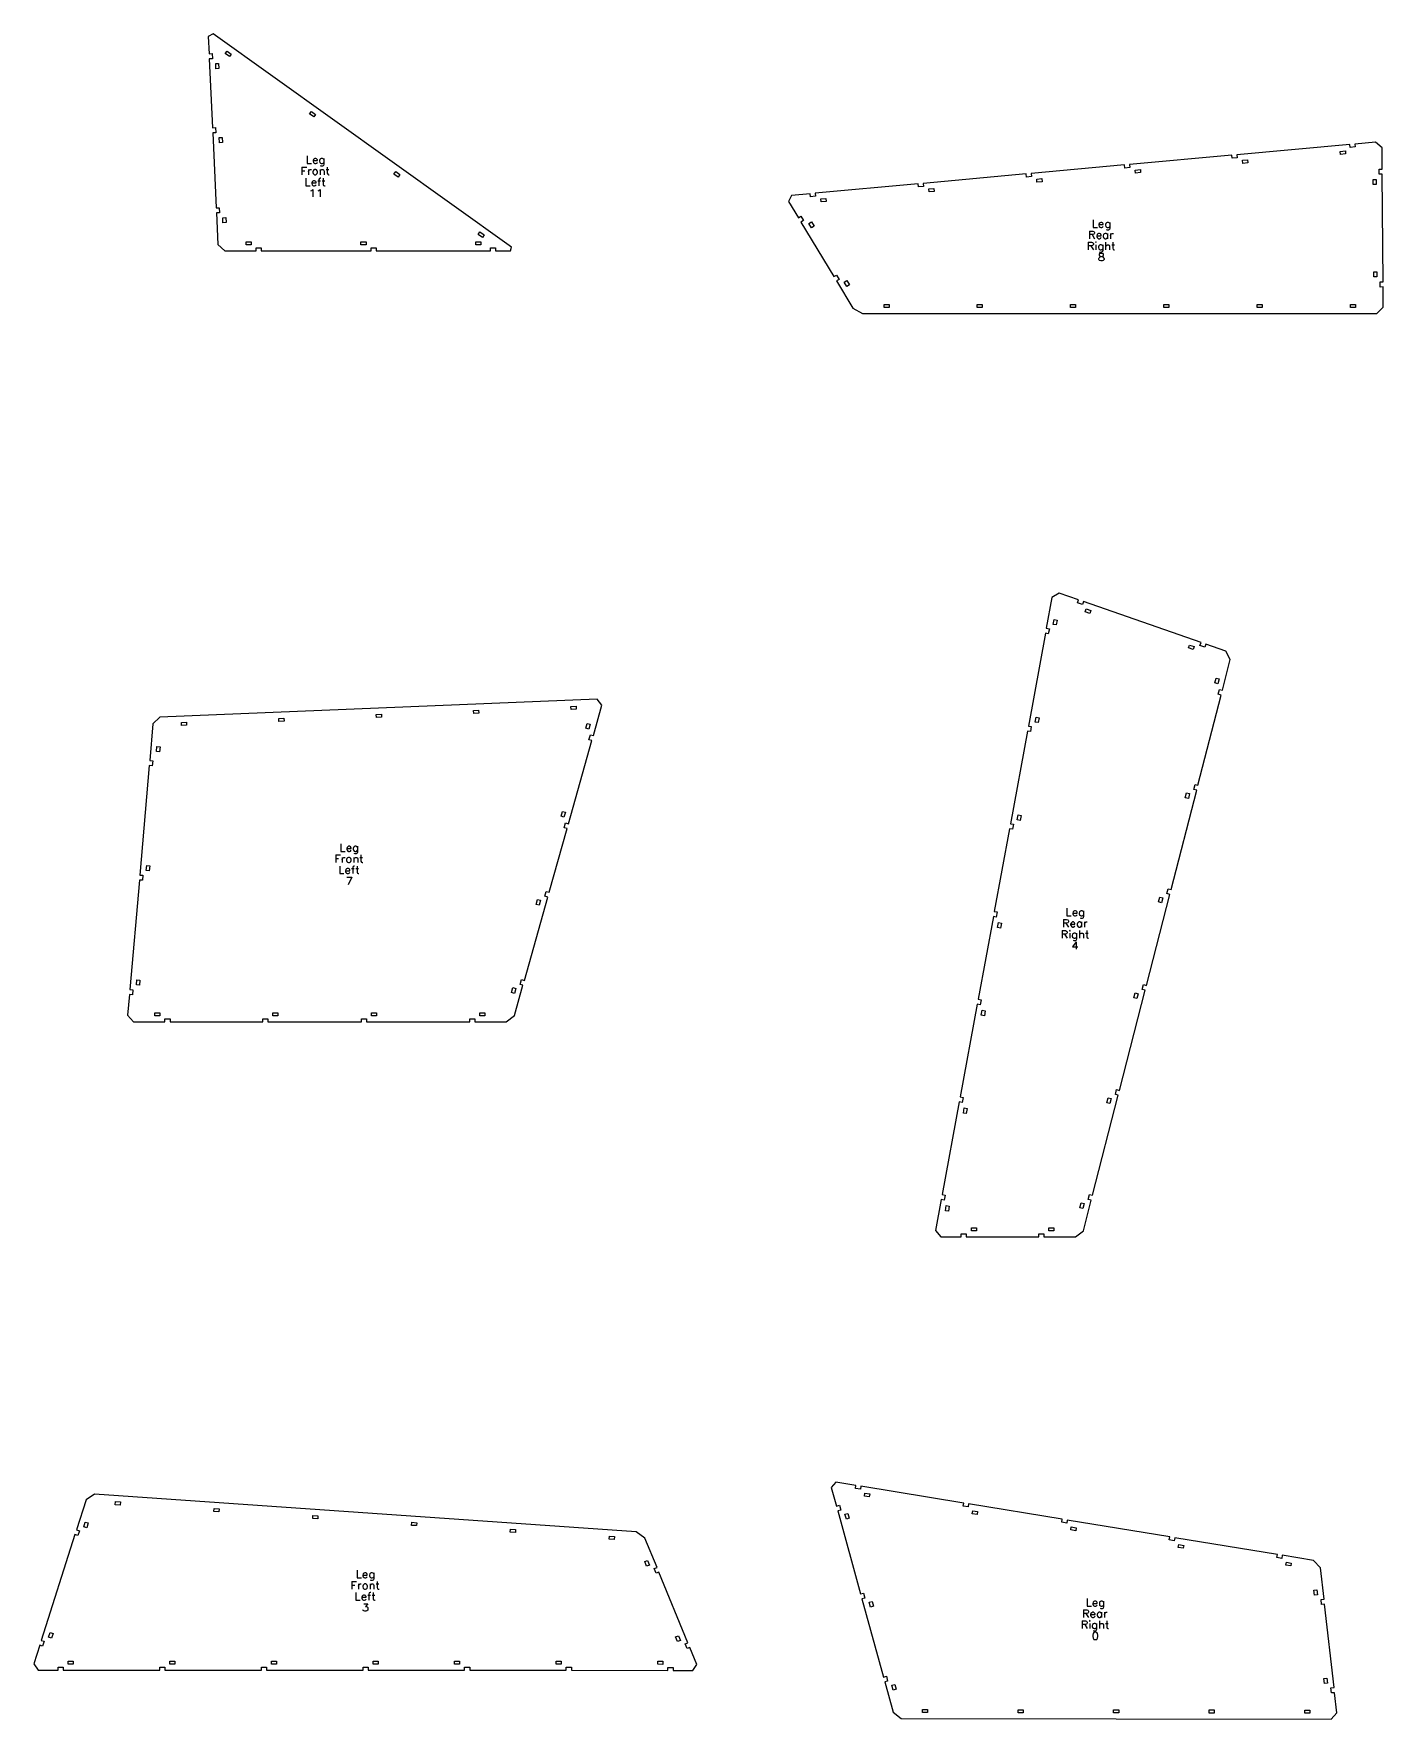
# Model space of a CAD drawing. Header units: metres. Extents: x 97 to 13275, y 12 to 1930.
# Drawn here: x 5156 to 6489, y 221 to 1886 of the extents above; entities that cross this region are included whole.
import ezdxf

# ---------------------------------------------------------------- set-up
doc = ezdxf.new("R2010")
doc.units = ezdxf.units.M
for name, color, linetype in [('leg_front_left_cuts', 1, 'Continuous'), ('leg_front_left_marks', 2, 'Continuous'), ('leg_rear_right_cuts', 1, 'Continuous'), ('leg_rear_right_marks', 2, 'Continuous')]:
    doc.layers.add(name, color=color, linetype=linetype)

msp = doc.modelspace()

# ---------------------------------------------------------------- linework, layer by layer
at = {"layer": 'leg_front_left_cuts'}
for points in [[(5344.9, 1671.2), (5376, 1671.2), (5376, 1674.2), (5381, 1674.2), (5381, 1671.2), (5489.5, 1671.2), (5489.5, 1674.2), (5494.5, 1674.2), (5494.5, 1671.2), (5607.3, 1671.2), (5607.3, 1674.2), (5612.3, 1674.2), (5612.3, 1671.2), (5627.2, 1671.2), (5628.3, 1674.9), (5333.6, 1885.7), (5328.7, 1883), (5329.5, 1865.8), (5332.5, 1866), (5332.7, 1861), (5329.7, 1860.9), (5332.9, 1792.7), (5335.9, 1792.9), (5336.1, 1787.9), (5333.1, 1787.8), (5336.5, 1713.6), (5339.5, 1713.8), (5339.8, 1708.8), (5336.8, 1708.6), (5338.2, 1677.5)], [(5351.4, 1865.6), (5349.6, 1863.1), (5345.5, 1866), (5347.3, 1868.5)], [(5336, 1856.1), (5338.9, 1856.3), (5339.2, 1851.3), (5336.2, 1851.1)], [(5434.6, 1806), (5432.9, 1803.6), (5428.8, 1806.5), (5430.5, 1808.9)], [(5339.3, 1783), (5342.3, 1783.2), (5342.6, 1778.2), (5339.6, 1778)], [(5517.8, 1746.5), (5516.1, 1744.1), (5512, 1747), (5513.8, 1749.4)], [(5343, 1703.9), (5346, 1704), (5346.2, 1699.1), (5343.2, 1698.9)], [(5601.1, 1687), (5599.4, 1684.5), (5595.3, 1687.4), (5597, 1689.9)], [(5366, 1677.2), (5366, 1680.2), (5371, 1680.2), (5371, 1677.2)], [(5479.5, 1677.2), (5479.5, 1680.2), (5484.5, 1680.2), (5484.5, 1677.2)], [(5593, 1677.2), (5593, 1680.2), (5598, 1680.2), (5598, 1677.2)], [(5254.8, 909.6), (5285.9, 909.6), (5285.9, 912.6), (5290.9, 912.6), (5290.9, 909.6), (5382.4, 909.6), (5382.4, 912.6), (5387.4, 912.6), (5387.4, 909.6), (5479.9, 909.6), (5479.9, 912.6), (5484.9, 912.6), (5484.9, 909.6), (5586.9, 909.6), (5586.9, 912.6), (5591.9, 912.6), (5591.9, 909.6), (5623, 909.6), (5631.1, 915.8), (5639.5, 945.7), (5636.6, 946.6), (5638, 951.4), (5640.9, 950.5), (5664, 1032.7), (5661.1, 1033.6), (5662.5, 1038.4), (5665.4, 1037.6), (5683.1, 1100.5), (5680.2, 1101.3), (5681.6, 1106.1), (5684.5, 1105.3), (5707.6, 1187.5), (5704.7, 1188.3), (5706.1, 1193.1), (5709, 1192.3), (5717.4, 1222.3), (5712.8, 1228.2), (5280.8, 1210.4), (5274, 1203.9), (5270.8, 1167.7), (5273.8, 1167.4), (5273.4, 1162.4), (5270.4, 1162.7), (5261, 1054.6), (5264, 1054.4), (5263.6, 1049.4), (5260.6, 1049.6), (5251.2, 941.6), (5254.2, 941.3), (5253.8, 936.3), (5250.8, 936.6), (5249, 916)], [(5595.7, 1217.4), (5595.8, 1214.4), (5590.9, 1214.2), (5590.7, 1217.2)], [(5691.9, 1221.3), (5692, 1218.3), (5687, 1218.1), (5686.9, 1221.1)], [(5307.2, 1205.5), (5307.3, 1202.5), (5302.3, 1202.3), (5302.2, 1205.3)], [(5403.4, 1209.5), (5403.5, 1206.5), (5398.5, 1206.3), (5398.4, 1209.3)], [(5499.6, 1213.4), (5499.7, 1210.4), (5494.7, 1210.2), (5494.6, 1213.2)], [(5704.5, 1198.8), (5701.7, 1199.6), (5703, 1204.4), (5705.9, 1203.6)], [(5278, 1181.5), (5281, 1181.2), (5280.6, 1176.2), (5277.6, 1176.5)], [(5680, 1111.8), (5677.1, 1112.6), (5678.5, 1117.4), (5681.4, 1116.6)], [(5267.9, 1064.1), (5270.8, 1063.8), (5270.4, 1058.8), (5267.4, 1059.1)], [(5655.5, 1024.7), (5652.6, 1025.6), (5654, 1030.4), (5656.9, 1029.6)], [(5258, 951), (5261, 950.8), (5260.6, 945.8), (5257.6, 946)], [(5631, 937.7), (5628.1, 938.6), (5629.5, 943.4), (5632.4, 942.6)], [(5275.9, 915.6), (5275.9, 918.6), (5280.9, 918.6), (5280.9, 915.6)], [(5392.4, 915.6), (5392.4, 918.6), (5397.4, 918.6), (5397.4, 915.6)], [(5489.9, 915.6), (5489.9, 918.6), (5494.9, 918.6), (5494.9, 915.6)], [(5596.9, 915.6), (5596.9, 918.6), (5601.9, 918.6), (5601.9, 915.6)], [(5160.7, 269.2), (5180.3, 269.2), (5180.3, 272.2), (5185.3, 272.2), (5185.3, 269.2), (5280.7, 269.2), (5280.7, 272.2), (5285.7, 272.1), (5285.7, 269.1), (5381.1, 269.1), (5381.1, 272.1), (5386.1, 272.1), (5386.1, 269.1), (5481.5, 269.1), (5481.5, 272.1), (5486.5, 272.1), (5486.5, 269.1), (5581.9, 269), (5581.9, 272), (5586.9, 272), (5586.9, 269), (5682.3, 269), (5682.3, 272), (5687.3, 272), (5687.3, 269), (5782.7, 268.9), (5782.7, 271.9), (5787.7, 271.9), (5787.7, 268.9), (5807.3, 268.9), (5811.3, 274.8), (5804.3, 291.6), (5801.6, 290.5), (5799.7, 295.1), (5802.4, 296.3), (5773.8, 366), (5771, 364.8), (5769.1, 369.5), (5771.9, 370.6), (5760, 399.4), (5751.3, 405.7), (5216.2, 443.1), (5208, 437.5), (5198.5, 407.8), (5201.3, 406.9), (5199.8, 402.1), (5197, 403), (5163.7, 298.6), (5166.6, 297.7), (5165, 293), (5162.2, 293.9), (5156.2, 275.3)], [(5241.9, 435.3), (5241.7, 432.3), (5236.7, 432.6), (5236.9, 435.6)], [(5339.5, 428.5), (5339.2, 425.5), (5334.3, 425.8), (5334.5, 428.8)], [(5437, 421.7), (5436.8, 418.7), (5431.8, 419), (5432, 422)], [(5207.2, 415.5), (5210.1, 414.6), (5208.6, 409.8), (5205.7, 410.7)], [(5534.6, 414.8), (5534.4, 411.9), (5529.4, 412.2), (5529.6, 415.2)], [(5632.2, 408), (5632, 405), (5627, 405.4), (5627.2, 408.4)], [(5729.8, 401.2), (5729.5, 398.2), (5724.6, 398.6), (5724.8, 401.6)], [(5764.4, 373), (5761.6, 371.8), (5759.7, 376.4), (5762.5, 377.6)], [(5172.4, 306.3), (5175.3, 305.4), (5173.8, 300.7), (5170.9, 301.6)], [(5795, 298.6), (5792.2, 297.5), (5790.3, 302.1), (5793.1, 303.2)], [(5190.3, 275.2), (5190.3, 278.2), (5195.3, 278.2), (5195.3, 275.2)], [(5290.7, 275.1), (5290.7, 278.1), (5295.7, 278.1), (5295.7, 275.1)], [(5391.1, 275.1), (5391.1, 278.1), (5396.1, 278.1), (5396.1, 275.1)], [(5491.5, 275.1), (5491.5, 278.1), (5496.5, 278.1), (5496.5, 275.1)], [(5571.9, 275), (5571.9, 278), (5576.9, 278), (5576.9, 275)], [(5672.3, 275), (5672.3, 278), (5677.3, 278), (5677.3, 275)], [(5772.7, 275), (5772.7, 278), (5777.7, 277.9), (5777.7, 274.9)]]:
    msp.add_lwpolyline(points, close=True, dxfattribs=at)
at = {"layer": 'leg_front_left_marks'}
for p, q in [((5421.2, 1753.9), (5421.2, 1746.4)), ((5421.2, 1753.9), (5425.9, 1753.9)), ((5421.2, 1750.3), (5424.1, 1750.3)), ((5426.4, 1764.9), (5426.4, 1757.4)), ((5426.4, 1757.4), (5430.7, 1757.4)), ((5427.6, 1751.4), (5427.6, 1746.4)), ((5427.6, 1749.3), (5428, 1750.3)), ((5428, 1750.3), (5428.7, 1751.1)), ((5428.7, 1751.1), (5429.4, 1751.4)), ((5429.4, 1751.4), (5430.5, 1751.4)), ((5432.3, 1750.3), (5431.9, 1749.3)), ((5431.9, 1749.3), (5431.9, 1748.6)), ((5431.9, 1748.6), (5432.3, 1747.5)), ((5432.5, 1761.3), (5432.1, 1760.3)), ((5432.1, 1760.3), (5436.4, 1760.3)), ((5432.1, 1760.3), (5432.1, 1759.6)), ((5432.1, 1759.6), (5432.5, 1758.5)), ((5433, 1751.1), (5432.3, 1750.3)), ((5433.2, 1762.1), (5432.5, 1761.3)), ((5432.5, 1758.5), (5433.2, 1757.8)), ((5433.7, 1751.4), (5433, 1751.1)), ((5433.9, 1762.4), (5433.2, 1762.1)), ((5433.2, 1757.8), (5433.9, 1757.4)), ((5434.8, 1751.4), (5433.7, 1751.4)), ((5435, 1762.4), (5433.9, 1762.4)), ((5433.9, 1757.4), (5435, 1757.4)), ((5435.5, 1751.1), (5434.8, 1751.4)), ((5435.7, 1762.1), (5435, 1762.4)), ((5435, 1757.4), (5435.7, 1757.8)), ((5436.2, 1750.3), (5435.5, 1751.1)), ((5436, 1761.7), (5435.7, 1762.1)), ((5435.7, 1757.8), (5436.4, 1758.5)), ((5436.4, 1761), (5436, 1761.7)), ((5436.6, 1749.3), (5436.2, 1750.3)), ((5436.2, 1747.5), (5436.6, 1748.6)), ((5436.4, 1760.3), (5436.4, 1761)), ((5436.6, 1748.6), (5436.6, 1749.3)), ((5438.9, 1761.3), (5438.5, 1760.3)), ((5438.5, 1760.3), (5438.5, 1759.6)), ((5438.5, 1759.6), (5438.9, 1758.5)), ((5439.6, 1762.1), (5438.9, 1761.3)), ((5438.9, 1758.5), (5439.6, 1757.8)), ((5439.1, 1751.4), (5439.1, 1746.4)), ((5439.1, 1750), (5440.1, 1751.1)), ((5440.3, 1762.4), (5439.6, 1762.1)), ((5439.6, 1757.8), (5440.3, 1757.4)), ((5440.3, 1754.9), (5439.6, 1755.3)), ((5440.1, 1751.1), (5440.9, 1751.4)), ((5441.4, 1762.4), (5440.3, 1762.4)), ((5440.3, 1757.4), (5441.4, 1757.4)), ((5441.4, 1754.9), (5440.3, 1754.9)), ((5440.9, 1751.4), (5441.9, 1751.4)), ((5442.1, 1762.1), (5441.4, 1762.4)), ((5441.4, 1757.4), (5442.1, 1757.8)), ((5442.1, 1755.3), (5441.4, 1754.9)), ((5441.9, 1751.4), (5442.6, 1751.1)), ((5442.8, 1761.3), (5442.1, 1762.1)), ((5442.1, 1757.8), (5442.8, 1758.5)), ((5442.5, 1755.6), (5442.1, 1755.3)), ((5442.8, 1756.7), (5442.5, 1755.6)), ((5442.6, 1751.1), (5443, 1750)), ((5442.8, 1762.4), (5442.8, 1756.7)), ((5443, 1750), (5443, 1746.4)), ((5445.1, 1751.4), (5447.6, 1751.4)), ((5446.2, 1753.9), (5446.2, 1747.8)), ((5425.1, 1742.9), (5425.1, 1735.4)), ((5425.1, 1735.4), (5429.4, 1735.4)), ((5431.2, 1739.3), (5430.9, 1738.3)), ((5430.9, 1738.3), (5435.1, 1738.3)), ((5430.9, 1738.3), (5430.9, 1737.6)), ((5430.9, 1737.6), (5431.2, 1736.5)), ((5430.9, 1730.8), (5431.9, 1731.9)), ((5431.9, 1740.1), (5431.2, 1739.3)), ((5431.2, 1736.5), (5431.9, 1735.8)), ((5432.6, 1740.4), (5431.9, 1740.1)), ((5431.9, 1735.8), (5432.6, 1735.4)), ((5431.9, 1731.9), (5431.9, 1724.4)), ((5432.3, 1747.5), (5433, 1746.8)), ((5433.7, 1740.4), (5432.6, 1740.4)), ((5432.6, 1735.4), (5433.7, 1735.4)), ((5433, 1746.8), (5433.7, 1746.4)), ((5433.7, 1746.4), (5434.8, 1746.4)), ((5434.4, 1740.1), (5433.7, 1740.4)), ((5433.7, 1735.4), (5434.4, 1735.8)), ((5434.8, 1739.7), (5434.4, 1740.1)), ((5434.4, 1735.8), (5435.1, 1736.5)), ((5434.8, 1746.4), (5435.5, 1746.8)), ((5435.1, 1739), (5434.8, 1739.7)), ((5435.1, 1738.3), (5435.1, 1739)), ((5435.5, 1746.8), (5436.2, 1747.5)), ((5436.9, 1740.4), (5439.4, 1740.4)), ((5438.4, 1742.6), (5438, 1741.5)), ((5438, 1741.5), (5438, 1735.4)), ((5438, 1730.8), (5439.1, 1731.9)), ((5439.1, 1742.9), (5438.4, 1742.6)), ((5439.8, 1742.9), (5439.1, 1742.9)), ((5439.1, 1731.9), (5439.1, 1724.4)), ((5441.2, 1740.4), (5443.7, 1740.4)), ((5442.3, 1742.9), (5442.3, 1736.8)), ((5442.3, 1736.8), (5442.6, 1735.8)), ((5442.6, 1735.8), (5443.4, 1735.4)), ((5443.4, 1735.4), (5444.1, 1735.4)), ((5446.2, 1747.8), (5446.6, 1746.8)), ((5446.6, 1746.8), (5447.3, 1746.4)), ((5447.3, 1746.4), (5448, 1746.4)), ((5430.1, 1730.5), (5430.9, 1730.8)), ((5437.3, 1730.5), (5438, 1730.8)), ((5459.7, 1085.5), (5459.7, 1078)), ((5466.5, 1082.6), (5465.8, 1081.9)), ((5467.2, 1083), (5466.5, 1082.6)), ((5468.3, 1083), (5467.2, 1083)), ((5469, 1082.6), (5468.3, 1083)), ((5469.3, 1082.3), (5469, 1082.6)), ((5472.9, 1082.6), (5472.2, 1081.9)), ((5473.6, 1083), (5472.9, 1082.6)), ((5474.7, 1083), (5473.6, 1083)), ((5475.4, 1082.6), (5474.7, 1083)), ((5476.1, 1081.9), (5475.4, 1082.6)), ((5476.1, 1083), (5476.1, 1077.3)), ((5454.5, 1074.5), (5454.5, 1067)), ((5454.5, 1074.5), (5459.2, 1074.5)), ((5454.5, 1070.9), (5457.4, 1070.9)), ((5459.7, 1078), (5464, 1078)), ((5461, 1072), (5461, 1067)), ((5461, 1069.8), (5461.3, 1070.9)), ((5461.3, 1070.9), (5462, 1071.6)), ((5462, 1071.6), (5462.7, 1072)), ((5462.7, 1072), (5463.8, 1072)), ((5465.6, 1070.9), (5465.2, 1069.8)), ((5465.2, 1069.8), (5465.2, 1069.1)), ((5465.2, 1069.1), (5465.6, 1068.1)), ((5465.8, 1081.9), (5465.4, 1080.8)), ((5465.4, 1080.8), (5469.7, 1080.8)), ((5465.4, 1080.8), (5465.4, 1080.1)), ((5465.4, 1080.1), (5465.8, 1079.1)), ((5466.3, 1071.6), (5465.6, 1070.9)), ((5465.6, 1068.1), (5466.3, 1067.3)), ((5465.8, 1079.1), (5466.5, 1078.3)), ((5467, 1072), (5466.3, 1071.6)), ((5466.3, 1067.3), (5467, 1067)), ((5466.5, 1078.3), (5467.2, 1078)), ((5468.1, 1072), (5467, 1072)), ((5467, 1067), (5468.1, 1067)), ((5467.2, 1078), (5468.3, 1078)), ((5468.8, 1071.6), (5468.1, 1072)), ((5468.1, 1067), (5468.8, 1067.3)), ((5468.3, 1078), (5469, 1078.3)), ((5469.5, 1070.9), (5468.8, 1071.6)), ((5468.8, 1067.3), (5469.5, 1068.1)), ((5469, 1078.3), (5469.7, 1079.1)), ((5469.7, 1081.6), (5469.3, 1082.3)), ((5469.9, 1069.8), (5469.5, 1070.9)), ((5469.5, 1068.1), (5469.9, 1069.1)), ((5469.7, 1080.8), (5469.7, 1081.6)), ((5469.9, 1069.1), (5469.9, 1069.8)), ((5472.2, 1081.9), (5471.8, 1080.8)), ((5471.8, 1080.8), (5471.8, 1080.1)), ((5471.8, 1080.1), (5472.2, 1079.1)), ((5472.2, 1079.1), (5472.9, 1078.3)), ((5472.4, 1072), (5472.4, 1067)), ((5472.4, 1070.6), (5473.5, 1071.6)), ((5472.9, 1078.3), (5473.6, 1078)), ((5473.6, 1075.5), (5472.9, 1075.8)), ((5473.5, 1071.6), (5474.2, 1072)), ((5473.6, 1078), (5474.7, 1078)), ((5474.7, 1075.5), (5473.6, 1075.5)), ((5474.2, 1072), (5475.2, 1072)), ((5474.7, 1078), (5475.4, 1078.3)), ((5475.4, 1075.8), (5474.7, 1075.5)), ((5475.2, 1072), (5476, 1071.6)), ((5475.4, 1078.3), (5476.1, 1079.1)), ((5475.8, 1076.2), (5475.4, 1075.8)), ((5476.1, 1077.3), (5475.8, 1076.2)), ((5476, 1071.6), (5476.3, 1070.6)), ((5476.3, 1070.6), (5476.3, 1067)), ((5478.5, 1072), (5481, 1072)), ((5479.5, 1074.5), (5479.5, 1068.4)), ((5479.5, 1068.4), (5479.9, 1067.3)), ((5479.9, 1067.3), (5480.6, 1067)), ((5480.6, 1067), (5481.3, 1067)), ((5458.5, 1063.5), (5458.5, 1056)), ((5458.5, 1056), (5462.7, 1056)), ((5464.5, 1059.9), (5464.2, 1058.8)), ((5464.2, 1058.8), (5468.5, 1058.8)), ((5464.2, 1058.8), (5464.2, 1058.1)), ((5464.2, 1058.1), (5464.5, 1057.1)), ((5465.2, 1060.6), (5464.5, 1059.9)), ((5464.5, 1057.1), (5465.2, 1056.3)), ((5466, 1061), (5465.2, 1060.6)), ((5465.2, 1056.3), (5466, 1056)), ((5465.4, 1052.5), (5470.4, 1052.5)), ((5467, 1061), (5466, 1061)), ((5466, 1056), (5467, 1056)), ((5470.4, 1052.5), (5466.8, 1045)), ((5467.7, 1060.6), (5467, 1061)), ((5467, 1056), (5467.7, 1056.3)), ((5468.1, 1060.3), (5467.7, 1060.6)), ((5467.7, 1056.3), (5468.5, 1057.1)), ((5468.5, 1059.6), (5468.1, 1060.3)), ((5468.5, 1058.8), (5468.5, 1059.6)), ((5470.2, 1061), (5472.7, 1061)), ((5471.7, 1063.1), (5471.3, 1062.1)), ((5471.3, 1062.1), (5471.3, 1056)), ((5472.4, 1063.5), (5471.7, 1063.1)), ((5473.1, 1063.5), (5472.4, 1063.5)), ((5474.5, 1061), (5477, 1061)), ((5475.6, 1063.5), (5475.6, 1057.4)), ((5475.6, 1057.4), (5476, 1056.3)), ((5476, 1056.3), (5476.7, 1056)), ((5476.7, 1056), (5477.4, 1056)), ((5475.7, 367.8), (5475.7, 360.3)), ((5470.6, 356.8), (5470.6, 349.3)), ((5470.6, 356.8), (5475.2, 356.8)), ((5470.6, 353.2), (5473.4, 353.2)), ((5475.7, 360.3), (5480, 360.3)), ((5477, 354.3), (5477, 349.3)), ((5477, 352.1), (5477.3, 353.2)), ((5477.3, 353.2), (5478.1, 353.9)), ((5478.1, 353.9), (5478.8, 354.3)), ((5478.8, 354.3), (5479.8, 354.3)), ((5481.6, 353.2), (5481.3, 352.1)), ((5481.3, 352.1), (5481.3, 351.4)), ((5481.3, 351.4), (5481.6, 350.3)), ((5481.8, 364.2), (5481.4, 363.1)), ((5481.4, 363.1), (5485.7, 363.1)), ((5481.4, 363.1), (5481.4, 362.4)), ((5481.4, 362.4), (5481.8, 361.3)), ((5482.3, 353.9), (5481.6, 353.2)), ((5481.6, 350.3), (5482.3, 349.6)), ((5482.5, 364.9), (5481.8, 364.2)), ((5481.8, 361.3), (5482.5, 360.6)), ((5483.1, 354.3), (5482.3, 353.9)), ((5483.2, 365.3), (5482.5, 364.9)), ((5482.5, 360.6), (5483.2, 360.3)), ((5484.1, 354.3), (5483.1, 354.3)), ((5484.3, 365.3), (5483.2, 365.3)), ((5483.2, 360.3), (5484.3, 360.3)), ((5484.8, 353.9), (5484.1, 354.3)), ((5485, 364.9), (5484.3, 365.3)), ((5484.3, 360.3), (5485, 360.6)), ((5485.6, 353.2), (5484.8, 353.9)), ((5484.8, 349.6), (5485.6, 350.3)), ((5485.4, 364.6), (5485, 364.9)), ((5485, 360.6), (5485.7, 361.3)), ((5485.7, 363.8), (5485.4, 364.6)), ((5485.9, 352.1), (5485.6, 353.2)), ((5485.6, 350.3), (5485.9, 351.4)), ((5485.7, 363.1), (5485.7, 363.8)), ((5485.9, 351.4), (5485.9, 352.1)), ((5488.2, 364.2), (5487.9, 363.1)), ((5487.9, 363.1), (5487.9, 362.4)), ((5487.9, 362.4), (5488.2, 361.3)), ((5488.9, 364.9), (5488.2, 364.2)), ((5488.2, 361.3), (5488.9, 360.6)), ((5488.4, 354.3), (5488.4, 349.3)), ((5488.4, 352.8), (5489.5, 353.9)), ((5489.7, 365.3), (5488.9, 364.9)), ((5488.9, 360.6), (5489.7, 360.3)), ((5489.7, 357.8), (5488.9, 358.1)), ((5489.5, 353.9), (5490.2, 354.3)), ((5490.7, 365.3), (5489.7, 365.3)), ((5489.7, 360.3), (5490.7, 360.3)), ((5490.7, 357.8), (5489.7, 357.8)), ((5490.2, 354.3), (5491.3, 354.3)), ((5491.4, 364.9), (5490.7, 365.3)), ((5490.7, 360.3), (5491.4, 360.6)), ((5491.4, 358.1), (5490.7, 357.8)), ((5491.3, 354.3), (5492, 353.9)), ((5492.2, 364.2), (5491.4, 364.9)), ((5491.4, 360.6), (5492.2, 361.3)), ((5491.8, 358.5), (5491.4, 358.1)), ((5492.2, 359.6), (5491.8, 358.5)), ((5492, 353.9), (5492.3, 352.8)), ((5492.2, 365.3), (5492.2, 359.6)), ((5492.3, 352.8), (5492.3, 349.3)), ((5494.5, 354.3), (5497, 354.3)), ((5495.6, 356.8), (5495.6, 350.7)), ((5495.6, 350.7), (5495.9, 349.6)), ((5474.5, 345.8), (5474.5, 338.3)), ((5474.5, 338.3), (5478.8, 338.3)), ((5480.6, 342.2), (5480.2, 341.1)), ((5480.2, 341.1), (5484.5, 341.1)), ((5480.2, 341.1), (5480.2, 340.4)), ((5480.2, 340.4), (5480.6, 339.3)), ((5481.3, 342.9), (5480.6, 342.2)), ((5480.6, 339.3), (5481.3, 338.6)), ((5482, 343.3), (5481.3, 342.9)), ((5481.3, 338.6), (5482, 338.3)), ((5483.1, 343.3), (5482, 343.3)), ((5482, 338.3), (5483.1, 338.3)), ((5482.2, 334.8), (5486.1, 334.8)), ((5482.3, 349.6), (5483.1, 349.3)), ((5483.1, 349.3), (5484.1, 349.3)), ((5483.8, 342.9), (5483.1, 343.3)), ((5483.1, 338.3), (5483.8, 338.6)), ((5484.1, 342.6), (5483.8, 342.9)), ((5483.8, 338.6), (5484.5, 339.3)), ((5486.1, 334.8), (5483.9, 331.9)), ((5484.1, 349.3), (5484.8, 349.6)), ((5484.5, 341.8), (5484.1, 342.6)), ((5484.5, 341.1), (5484.5, 341.8)), ((5486.3, 343.3), (5488.8, 343.3)), ((5487.7, 345.4), (5487.3, 344.3)), ((5487.3, 344.3), (5487.3, 338.3)), ((5488.4, 345.8), (5487.7, 345.4)), ((5489.1, 345.8), (5488.4, 345.8)), ((5490.6, 343.3), (5493.1, 343.3)), ((5491.6, 345.8), (5491.6, 339.7)), ((5491.6, 339.7), (5492, 338.6)), ((5492, 338.6), (5492.7, 338.3)), ((5492.7, 338.3), (5493.4, 338.3)), ((5495.9, 349.6), (5496.6, 349.3)), ((5496.6, 349.3), (5497.3, 349.3)), ((5481.8, 328), (5481.4, 328.7)), ((5482.2, 327.6), (5481.8, 328)), ((5483.2, 327.3), (5482.2, 327.6)), ((5484.3, 327.3), (5483.2, 327.3)), ((5483.9, 331.9), (5485, 331.9)), ((5485.4, 327.6), (5484.3, 327.3)), ((5485, 331.9), (5485.7, 331.6)), ((5486.1, 328.3), (5485.4, 327.6)), ((5485.7, 331.6), (5486.1, 331.2)), ((5486.1, 331.2), (5486.4, 330.1)), ((5486.4, 329.4), (5486.1, 328.3)), ((5486.4, 330.1), (5486.4, 329.4))]:
    msp.add_line(p, q, dxfattribs=at)
at = {"layer": 'leg_rear_right_cuts'}
for points in [[(5975, 1609.3), (6482.9, 1609.3), (6489.2, 1615.6), (6489.1, 1635.5), (6486.1, 1635.4), (6486.1, 1640.4), (6489.1, 1640.5), (6488.3, 1746.8), (6485.3, 1746.8), (6485.2, 1751.8), (6488.2, 1751.8), (6488.1, 1772.8), (6481.7, 1778.6), (6461.2, 1776.7), (6461.5, 1773.8), (6456.5, 1773.3), (6456.2, 1776.3), (6344.7, 1766.1), (6345, 1763.1), (6340, 1762.7), (6339.7, 1765.6), (6238.7, 1756.4), (6239, 1753.4), (6234, 1753), (6233.8, 1756), (6141.4, 1747.5), (6141.7, 1744.5), (6136.7, 1744.1), (6136.4, 1747.1), (6034.8, 1737.8), (6035.1, 1734.8), (6030.1, 1734.3), (6029.8, 1737.3), (5928.2, 1728), (5928.5, 1725.1), (5923.5, 1724.6), (5923.2, 1727.6), (5904.7, 1725.9), (5901.7, 1719.9), (5911.5, 1703.7), (5914.1, 1705.3), (5916.6, 1701), (5914.1, 1699.4), (5946.6, 1645.7), (5949.2, 1647.2), (5951.8, 1642.9), (5949.2, 1641.4), (5965.3, 1614.7)], [(6451.8, 1769.9), (6452, 1766.9), (6447.1, 1766.4), (6446.8, 1769.4)], [(6249.3, 1751.4), (6249.5, 1748.4), (6244.5, 1747.9), (6244.3, 1750.9)], [(6355.2, 1761), (6355.5, 1758), (6350.5, 1757.6), (6350.2, 1760.6)], [(6045.3, 1732.7), (6045.6, 1729.7), (6040.6, 1729.3), (6040.3, 1732.3)], [(6151.9, 1742.5), (6152.2, 1739.5), (6147.2, 1739), (6146.9, 1742)], [(6482.3, 1736.8), (6479.3, 1736.8), (6479.3, 1741.8), (6482.3, 1741.8)], [(5938.7, 1723), (5939, 1720), (5934, 1719.5), (5933.7, 1722.5)], [(5921.8, 1698.3), (5924.4, 1699.8), (5927, 1695.5), (5924.4, 1694)], [(6483, 1645.4), (6480, 1645.4), (6480, 1650.4), (6483, 1650.4)], [(5956.9, 1640.2), (5959.5, 1641.8), (5962.1, 1637.5), (5959.5, 1635.9)], [(5996.1, 1615.3), (5996.1, 1618.3), (6001.1, 1618.3), (6001.1, 1615.3)], [(6088.2, 1615.3), (6088.2, 1618.3), (6093.2, 1618.3), (6093.2, 1615.3)], [(6180.4, 1615.3), (6180.4, 1618.3), (6185.4, 1618.3), (6185.4, 1615.3)], [(6272.5, 1615.3), (6272.5, 1618.3), (6277.5, 1618.3), (6277.5, 1615.3)], [(6364.7, 1615.3), (6364.7, 1618.3), (6369.7, 1618.3), (6369.7, 1615.3)], [(6456.8, 1615.3), (6456.8, 1618.3), (6461.8, 1618.3), (6461.8, 1615.3)], [(6052.2, 697.1), (6072.4, 697.1), (6072.4, 700.1), (6077.4, 700.1), (6077.4, 697.1), (6149, 697.1), (6149, 700.1), (6154, 700.1), (6154, 697.1), (6185.1, 697.1), (6193.1, 703.2), (6200.8, 733.4), (6197.9, 734.1), (6199.2, 739), (6202.1, 738.2), (6227.5, 837.1), (6224.6, 837.8), (6225.8, 842.7), (6228.7, 841.9), (6254.1, 940.7), (6251.2, 941.5), (6252.5, 946.3), (6255.4, 945.6), (6278.5, 1035.4), (6275.6, 1036.2), (6276.8, 1041), (6279.7, 1040.3), (6305, 1138.5), (6302, 1139.2), (6303.3, 1144.1), (6306.2, 1143.3), (6329.1, 1232.4), (6326.2, 1233.1), (6327.4, 1238), (6330.3, 1237.2), (6338.1, 1267.4), (6333.7, 1275.6), (6313.9, 1282.5), (6313, 1279.7), (6308.2, 1281.3), (6309.2, 1284.2), (6193, 1324.8), (6192, 1321.9), (6187.3, 1323.6), (6188.3, 1326.4), (6169.2, 1333.1), (6162, 1328.9), (6156.4, 1298.3), (6159.4, 1297.7), (6158.4, 1292.8), (6155.5, 1293.4), (6138.7, 1201.8), (6141.6, 1201.2), (6140.7, 1196.3), (6137.8, 1196.8), (6120.9, 1105.3), (6123.9, 1104.7), (6123, 1099.8), (6120, 1100.3), (6105, 1018.6), (6107.9, 1018.1), (6107, 1013.1), (6104.1, 1013.7), (6089, 931.9), (6092, 931.4), (6091.1, 926.4), (6088.1, 927), (6071.3, 835.4), (6074.2, 834.8), (6073.3, 829.9), (6070.4, 830.5), (6053.5, 738.9), (6056.5, 738.3), (6055.6, 733.4), (6052.6, 734), (6047, 703.3)], [(6200.5, 1315.8), (6199.5, 1313), (6194.8, 1314.6), (6195.7, 1317.4)], [(6164.1, 1307), (6167.1, 1306.5), (6166.2, 1301.6), (6163.2, 1302.1)], [(6302.5, 1280.2), (6301.5, 1277.3), (6296.8, 1279), (6297.8, 1281.8)], [(6325.8, 1243.6), (6322.9, 1244.3), (6324.1, 1249.2), (6327, 1248.4)], [(6146.4, 1210.5), (6149.3, 1210), (6148.4, 1205.1), (6145.5, 1205.6)], [(6296.7, 1130.3), (6293.7, 1131), (6295, 1135.9), (6297.9, 1135.1)], [(6128.6, 1114), (6131.6, 1113.5), (6130.7, 1108.5), (6127.7, 1109.1)], [(6270.2, 1027.2), (6267.3, 1028), (6268.5, 1032.8), (6271.4, 1032.1)], [(6109.1, 1007.7), (6112, 1007.1), (6111.1, 1002.2), (6108.2, 1002.8)], [(6245.8, 932.5), (6242.9, 933.3), (6244.2, 938.1), (6247.1, 937.4)], [(6093.1, 921), (6096.1, 920.4), (6095.2, 915.5), (6092.2, 916.1)], [(6219.2, 828.9), (6216.3, 829.6), (6217.5, 834.5), (6220.4, 833.7)], [(6075.4, 824.5), (6078.3, 823.9), (6077.4, 819), (6074.5, 819.5)], [(6057.6, 728), (6060.6, 727.4), (6059.7, 722.5), (6056.7, 723)], [(6192.5, 725.2), (6189.6, 725.9), (6190.9, 730.8), (6193.8, 730)], [(6082.4, 703.1), (6082.4, 706.1), (6087.4, 706.1), (6087.4, 703.1)], [(6159, 703.1), (6159, 706.1), (6164, 706.1), (6164, 703.1)], [(6013.1, 221.3), (6437.8, 220.6), (6443.4, 226.9), (6441.1, 246.9), (6438.2, 246.6), (6437.6, 251.6), (6440.6, 251.9), (6431.3, 334.3), (6428.3, 333.9), (6427.8, 338.9), (6430.7, 339.2), (6427.3, 370.2), (6420.3, 377.5), (6389.5, 382.6), (6389.1, 379.6), (6384.1, 380.4), (6384.6, 383.4), (6283.3, 400), (6282.8, 397), (6277.9, 397.8), (6278.4, 400.8), (6177.1, 417.4), (6176.6, 414.4), (6171.6, 415.2), (6172.1, 418.2), (6079.7, 433.3), (6079.2, 430.4), (6074.3, 431.2), (6074.8, 434.1), (5973.2, 450.8), (5972.8, 447.8), (5967.8, 448.6), (5968.3, 451.6), (5948.6, 454.8), (5944, 449.7), (5949.1, 431.3), (5952, 432.1), (5953.3, 427.3), (5950.4, 426.5), (5972.9, 344.4), (5975.8, 345.2), (5977.2, 340.4), (5974.3, 339.6), (5995.5, 262.3), (5998.4, 263.1), (5999.7, 258.3), (5996.8, 257.5), (6005, 227.5)], [(5982.1, 443.2), (5981.6, 440.3), (5976.7, 441.1), (5977.2, 444.1)], [(5957.5, 423.2), (5960.4, 424), (5961.8, 419.2), (5958.9, 418.4)], [(6088.6, 425.8), (6088.1, 422.8), (6083.2, 423.6), (6083.7, 426.6)], [(6186, 409.8), (6185.5, 406.9), (6180.5, 407.7), (6181, 410.7)], [(6292.2, 392.4), (6291.7, 389.5), (6286.8, 390.3), (6287.3, 393.2)], [(6398.4, 375), (6398, 372.1), (6393, 372.9), (6393.5, 375.8)], [(5981.4, 336.3), (5984.3, 337.1), (5985.6, 332.3), (5982.7, 331.5)], [(6424.2, 343.5), (6421.2, 343.2), (6420.7, 348.2), (6423.7, 348.5)], [(6003.9, 254.3), (6006.8, 255.1), (6008.1, 250.3), (6005.2, 249.5)], [(6434.1, 256.2), (6431.1, 255.9), (6430.5, 260.8), (6433.5, 261.2)], [(6034.2, 227.3), (6034.2, 230.3), (6039.2, 230.3), (6039.2, 227.3)], [(6128.6, 227.1), (6128.6, 230.1), (6133.6, 230.1), (6133.6, 227.1)], [(6222.9, 227), (6222.9, 230), (6227.9, 230), (6227.9, 227)], [(6317.3, 226.8), (6317.3, 229.8), (6322.3, 229.8), (6322.3, 226.8)], [(6411.6, 226.7), (6411.6, 229.7), (6416.6, 229.7), (6416.6, 226.7)]]:
    msp.add_lwpolyline(points, close=True, dxfattribs=at)
at = {"layer": 'leg_rear_right_marks'}
for p, q in [((6202.7, 1701.7), (6202.7, 1694.2)), ((6209.5, 1698.9), (6208.7, 1698.2)), ((6210.2, 1699.2), (6209.5, 1698.9)), ((6211.2, 1699.2), (6210.2, 1699.2)), ((6212, 1698.9), (6211.2, 1699.2)), ((6212.3, 1698.5), (6212, 1698.9)), ((6212.7, 1697.8), (6212.3, 1698.5)), ((6215.9, 1698.9), (6215.2, 1698.2)), ((6216.6, 1699.2), (6215.9, 1698.9)), ((6217.7, 1699.2), (6216.6, 1699.2)), ((6218.4, 1698.9), (6217.7, 1699.2)), ((6219.1, 1698.2), (6218.4, 1698.9)), ((6219.1, 1699.2), (6219.1, 1693.5)), ((6199.1, 1690.7), (6199.1, 1683.2)), ((6199.1, 1690.7), (6202.3, 1690.7)), ((6202.3, 1687.2), (6199.1, 1687.2)), ((6201.6, 1687.2), (6204.1, 1683.2)), ((6202.3, 1690.7), (6203.4, 1690.4)), ((6203.4, 1687.5), (6202.3, 1687.2)), ((6202.7, 1694.2), (6207, 1694.2)), ((6203.4, 1690.4), (6203.7, 1690)), ((6203.7, 1687.9), (6203.4, 1687.5)), ((6203.7, 1690), (6204.1, 1689.3)), ((6204.1, 1688.6), (6203.7, 1687.9)), ((6204.1, 1689.3), (6204.1, 1688.6)), ((6206.6, 1687.2), (6206.2, 1686.1)), ((6206.2, 1686.1), (6210.5, 1686.1)), ((6206.2, 1686.1), (6206.2, 1685.4)), ((6206.2, 1685.4), (6206.6, 1684.3)), ((6207.3, 1687.9), (6206.6, 1687.2)), ((6206.6, 1684.3), (6207.3, 1683.6)), ((6208, 1688.2), (6207.3, 1687.9)), ((6207.3, 1683.6), (6208, 1683.2)), ((6209.1, 1688.2), (6208, 1688.2)), ((6208, 1683.2), (6209.1, 1683.2)), ((6208.7, 1698.2), (6208.4, 1697.1)), ((6208.4, 1697.1), (6212.7, 1697.1)), ((6208.4, 1697.1), (6208.4, 1696.4)), ((6208.4, 1696.4), (6208.7, 1695.3)), ((6208.7, 1695.3), (6209.5, 1694.6)), ((6209.8, 1687.9), (6209.1, 1688.2)), ((6209.1, 1683.2), (6209.8, 1683.6)), ((6209.5, 1694.6), (6210.2, 1694.2)), ((6210.2, 1687.5), (6209.8, 1687.9)), ((6209.8, 1683.6), (6210.5, 1684.3)), ((6210.2, 1694.2), (6211.2, 1694.2)), ((6210.5, 1686.8), (6210.2, 1687.5)), ((6210.5, 1686.1), (6210.5, 1686.8)), ((6211.2, 1694.2), (6212, 1694.6)), ((6212, 1694.6), (6212.7, 1695.3)), ((6212.7, 1697.1), (6212.7, 1697.8)), ((6213, 1687.2), (6212.7, 1686.1)), ((6212.7, 1686.1), (6212.7, 1685.4)), ((6212.7, 1685.4), (6213, 1684.3)), ((6213.7, 1687.9), (6213, 1687.2)), ((6213, 1684.3), (6213.7, 1683.6)), ((6214.5, 1688.2), (6213.7, 1687.9)), ((6213.7, 1683.6), (6214.5, 1683.2)), ((6215.5, 1688.2), (6214.5, 1688.2)), ((6214.5, 1683.2), (6215.5, 1683.2)), ((6215.2, 1698.2), (6214.8, 1697.1)), ((6214.8, 1697.1), (6214.8, 1696.4)), ((6214.8, 1696.4), (6215.2, 1695.3)), ((6215.2, 1695.3), (6215.9, 1694.6)), ((6216.2, 1687.9), (6215.5, 1688.2)), ((6215.5, 1683.2), (6216.2, 1683.6)), ((6215.9, 1694.6), (6216.6, 1694.2)), ((6216.6, 1691.7), (6215.9, 1692.1)), ((6217, 1687.2), (6216.2, 1687.9)), ((6216.2, 1683.6), (6217, 1684.3)), ((6216.6, 1694.2), (6217.7, 1694.2)), ((6217.7, 1691.7), (6216.6, 1691.7)), ((6217, 1688.2), (6217, 1683.2)), ((6217.7, 1694.2), (6218.4, 1694.6)), ((6218.4, 1692.1), (6217.7, 1691.7)), ((6218.4, 1694.6), (6219.1, 1695.3)), ((6218.7, 1692.4), (6218.4, 1692.1)), ((6219.1, 1693.5), (6218.7, 1692.4)), ((6219.8, 1688.2), (6219.8, 1683.2)), ((6219.8, 1686.1), (6220.2, 1687.2)), ((6220.2, 1687.2), (6220.9, 1687.9)), ((6220.9, 1687.9), (6221.6, 1688.2)), ((6221.6, 1688.2), (6222.7, 1688.2)), ((6197.9, 1679.7), (6197.9, 1672.2)), ((6197.9, 1679.7), (6201.1, 1679.7)), ((6201.1, 1676.2), (6197.9, 1676.2)), ((6200.4, 1676.2), (6202.9, 1672.2)), ((6201.1, 1679.7), (6202.1, 1679.4)), ((6202.1, 1676.5), (6201.1, 1676.2)), ((6202.1, 1679.4), (6202.5, 1679)), ((6202.5, 1676.9), (6202.1, 1676.5)), ((6202.5, 1679), (6202.9, 1678.3)), ((6202.9, 1677.6), (6202.5, 1676.9)), ((6202.9, 1678.3), (6202.9, 1677.6)), ((6205.4, 1680.1), (6205, 1679.7)), ((6205, 1679.7), (6205.4, 1679.4)), ((6205.7, 1679.7), (6205.4, 1680.1)), ((6205.4, 1679.4), (6205.7, 1679.7)), ((6205.4, 1677.2), (6205.4, 1672.2)), ((6208.2, 1676.2), (6207.9, 1675.1)), ((6207.9, 1675.1), (6207.9, 1674.4)), ((6207.9, 1674.4), (6208.2, 1673.3)), ((6208.9, 1676.9), (6208.2, 1676.2)), ((6208.2, 1673.3), (6208.9, 1672.6)), ((6209.1, 1668.4), (6208.7, 1667.7)), ((6208.7, 1667.7), (6208.7, 1666.9)), ((6208.7, 1666.9), (6209.1, 1666.2)), ((6208.7, 1664.4), (6209.5, 1665.2)), ((6209.6, 1677.2), (6208.9, 1676.9)), ((6208.9, 1672.6), (6209.6, 1672.2)), ((6209.6, 1669.7), (6208.9, 1670.1)), ((6210.2, 1668.7), (6209.1, 1668.4)), ((6209.1, 1666.2), (6209.8, 1665.9)), ((6209.5, 1665.2), (6210.5, 1665.5)), ((6210.7, 1677.2), (6209.6, 1677.2)), ((6209.6, 1672.2), (6210.7, 1672.2)), ((6210.7, 1669.7), (6209.6, 1669.7)), ((6209.8, 1665.9), (6211.2, 1665.5)), ((6211.6, 1668.7), (6210.2, 1668.7)), ((6210.5, 1665.5), (6212, 1665.9)), ((6211.4, 1676.9), (6210.7, 1677.2)), ((6210.7, 1672.2), (6211.4, 1672.6)), ((6211.4, 1670.1), (6210.7, 1669.7)), ((6211.2, 1665.5), (6212.3, 1665.2)), ((6212.1, 1676.2), (6211.4, 1676.9)), ((6211.4, 1672.6), (6212.1, 1673.3)), ((6211.8, 1670.4), (6211.4, 1670.1)), ((6212.7, 1668.4), (6211.6, 1668.7)), ((6212.1, 1671.5), (6211.8, 1670.4)), ((6212, 1665.9), (6212.7, 1666.2)), ((6212.1, 1677.2), (6212.1, 1671.5)), ((6212.3, 1665.2), (6213, 1664.4)), ((6213, 1667.7), (6212.7, 1668.4)), ((6212.7, 1666.2), (6213, 1666.9)), ((6213, 1666.9), (6213, 1667.7)), ((6215, 1679.7), (6215, 1672.2)), ((6215, 1675.8), (6216.1, 1676.9)), ((6216.1, 1676.9), (6216.8, 1677.2)), ((6216.8, 1677.2), (6217.9, 1677.2)), ((6217.9, 1677.2), (6218.6, 1676.9)), ((6218.6, 1676.9), (6218.9, 1675.8)), ((6218.9, 1675.8), (6218.9, 1672.2)), ((6221.1, 1677.2), (6223.6, 1677.2)), ((6222.1, 1679.7), (6222.1, 1673.7)), ((6222.1, 1673.7), (6222.5, 1672.6)), ((6222.5, 1672.6), (6223.2, 1672.2)), ((6223.2, 1672.2), (6223.9, 1672.2)), ((6208.4, 1663.7), (6208.7, 1664.4)), ((6208.4, 1662.7), (6208.4, 1663.7)), ((6208.7, 1661.9), (6208.4, 1662.7)), ((6209.1, 1661.6), (6208.7, 1661.9)), ((6210.2, 1661.2), (6209.1, 1661.6)), ((6211.6, 1661.2), (6210.2, 1661.2)), ((6212.7, 1661.6), (6211.6, 1661.2)), ((6213, 1661.9), (6212.7, 1661.6)), ((6213, 1664.4), (6213.4, 1663.7)), ((6213.4, 1662.7), (6213, 1661.9)), ((6213.4, 1663.7), (6213.4, 1662.7)), ((6176.8, 1021.7), (6176.8, 1014.2)), ((6182.9, 1018.1), (6182.6, 1017)), ((6182.6, 1017), (6186.8, 1017)), ((6182.6, 1017), (6182.6, 1016.3)), ((6182.6, 1016.3), (6182.9, 1015.3)), ((6183.6, 1018.8), (6182.9, 1018.1)), ((6184.3, 1019.2), (6183.6, 1018.8)), ((6185.4, 1019.2), (6184.3, 1019.2)), ((6186.1, 1018.8), (6185.4, 1019.2)), ((6186.5, 1018.5), (6186.1, 1018.8)), ((6186.8, 1017.8), (6186.5, 1018.5)), ((6186.8, 1017), (6186.8, 1017.8)), ((6189.3, 1018.1), (6189, 1017)), ((6189, 1017), (6189, 1016.3)), ((6189, 1016.3), (6189.3, 1015.3)), ((6190.1, 1018.8), (6189.3, 1018.1)), ((6190.8, 1019.2), (6190.1, 1018.8)), ((6191.8, 1019.2), (6190.8, 1019.2)), ((6192.6, 1018.8), (6191.8, 1019.2)), ((6193.3, 1018.1), (6192.6, 1018.8)), ((6193.3, 1019.2), (6193.3, 1013.5)), ((6172, 999.7), (6172, 992.2)), ((6172, 999.7), (6175.2, 999.7)), ((6173.3, 1010.7), (6173.3, 1003.2)), ((6173.3, 1010.7), (6176.5, 1010.7)), ((6176.5, 1007.1), (6173.3, 1007.1)), ((6175.2, 999.7), (6176.3, 999.3)), ((6175.8, 1007.1), (6178.3, 1003.2)), ((6176.3, 999.3), (6176.7, 999)), ((6176.5, 1010.7), (6177.6, 1010.3)), ((6177.6, 1007.5), (6176.5, 1007.1)), ((6176.8, 1014.2), (6181.1, 1014.2)), ((6177.6, 1010.3), (6177.9, 1010)), ((6177.9, 1007.8), (6177.6, 1007.5)), ((6177.9, 1010), (6178.3, 1009.3)), ((6178.3, 1008.5), (6177.9, 1007.8)), ((6178.3, 1009.3), (6178.3, 1008.5)), ((6179.5, 1000), (6179.2, 999.7)), ((6179.2, 999.7), (6179.5, 999.3)), ((6179.9, 999.7), (6179.5, 1000)), ((6179.5, 999.3), (6179.9, 999.7)), ((6180.8, 1007.1), (6180.4, 1006)), ((6180.4, 1006), (6184.7, 1006)), ((6180.4, 1006), (6180.4, 1005.3)), ((6180.4, 1005.3), (6180.8, 1004.3)), ((6181.5, 1007.8), (6180.8, 1007.1)), ((6180.8, 1004.3), (6181.5, 1003.5)), ((6182.2, 1008.2), (6181.5, 1007.8)), ((6181.5, 1003.5), (6182.2, 1003.2)), ((6183.3, 1008.2), (6182.2, 1008.2)), ((6182.2, 1003.2), (6183.3, 1003.2)), ((6182.9, 1015.3), (6183.6, 1014.5)), ((6184, 1007.8), (6183.3, 1008.2)), ((6183.3, 1003.2), (6184, 1003.5)), ((6183.6, 1014.5), (6184.3, 1014.2)), ((6184.3, 1007.5), (6184, 1007.8)), ((6184, 1003.5), (6184.7, 1004.3)), ((6184.3, 1014.2), (6185.4, 1014.2)), ((6184.7, 1006.8), (6184.3, 1007.5)), ((6184.7, 1006), (6184.7, 1006.8)), ((6185.4, 1014.2), (6186.1, 1014.5)), ((6186.1, 1014.5), (6186.8, 1015.3)), ((6187.2, 1007.1), (6186.8, 1006)), ((6186.8, 1006), (6186.8, 1005.3)), ((6186.8, 1005.3), (6187.2, 1004.3)), ((6187.9, 1007.8), (6187.2, 1007.1)), ((6187.2, 1004.3), (6187.9, 1003.5)), ((6188.6, 1008.2), (6187.9, 1007.8)), ((6187.9, 1003.5), (6188.6, 1003.2)), ((6189.7, 1008.2), (6188.6, 1008.2)), ((6188.6, 1003.2), (6189.7, 1003.2)), ((6189.2, 999.7), (6189.2, 992.2)), ((6189.3, 1015.3), (6190.1, 1014.5)), ((6190.4, 1007.8), (6189.7, 1008.2)), ((6189.7, 1003.2), (6190.4, 1003.5)), ((6190.1, 1014.5), (6190.8, 1014.2)), ((6190.8, 1011.7), (6190.1, 1012)), ((6191.1, 1007.1), (6190.4, 1007.8)), ((6190.4, 1003.5), (6191.1, 1004.3)), ((6190.8, 1014.2), (6191.8, 1014.2)), ((6191.8, 1011.7), (6190.8, 1011.7)), ((6191.1, 1008.2), (6191.1, 1003.2)), ((6191.8, 1014.2), (6192.6, 1014.5)), ((6192.6, 1012), (6191.8, 1011.7)), ((6192.6, 1014.5), (6193.3, 1015.3)), ((6192.9, 1012.4), (6192.6, 1012)), ((6193.3, 1013.5), (6192.9, 1012.4)), ((6194, 1008.2), (6194, 1003.2)), ((6194, 1006), (6194.3, 1007.1)), ((6194.3, 1007.1), (6195.1, 1007.8)), ((6195.1, 1007.8), (6195.8, 1008.2)), ((6195.8, 1008.2), (6196.8, 1008.2)), ((6196.3, 999.7), (6196.3, 993.6)), ((6175.2, 996.1), (6172, 996.1)), ((6174.5, 996.1), (6177, 992.2)), ((6176.3, 996.5), (6175.2, 996.1)), ((6176.7, 996.8), (6176.3, 996.5)), ((6176.7, 999), (6177, 998.3)), ((6177, 997.5), (6176.7, 996.8)), ((6177, 998.3), (6177, 997.5)), ((6179.5, 997.2), (6179.5, 992.2)), ((6182.4, 996.1), (6182, 995)), ((6182, 995), (6182, 994.3)), ((6182, 994.3), (6182.4, 993.3)), ((6183.1, 996.8), (6182.4, 996.1)), ((6182.4, 993.3), (6183.1, 992.5)), ((6186, 988.7), (6182.4, 983.7)), ((6182.4, 983.7), (6187.7, 983.7)), ((6183.8, 997.2), (6183.1, 996.8)), ((6183.1, 992.5), (6183.8, 992.2)), ((6183.8, 989.7), (6183.1, 990)), ((6184.9, 997.2), (6183.8, 997.2)), ((6183.8, 992.2), (6184.9, 992.2)), ((6184.9, 989.7), (6183.8, 989.7)), ((6185.6, 996.8), (6184.9, 997.2)), ((6184.9, 992.2), (6185.6, 992.5)), ((6185.6, 990), (6184.9, 989.7)), ((6186.3, 996.1), (6185.6, 996.8)), ((6185.6, 992.5), (6186.3, 993.3)), ((6186, 990.4), (6185.6, 990)), ((6186.3, 991.5), (6186, 990.4)), ((6186, 988.7), (6186, 981.2)), ((6186.3, 997.2), (6186.3, 991.5)), ((6189.2, 995.8), (6190.2, 996.8)), ((6190.2, 996.8), (6191, 997.2)), ((6191, 997.2), (6192, 997.2)), ((6192, 997.2), (6192.7, 996.8)), ((6192.7, 996.8), (6193.1, 995.8)), ((6193.1, 995.8), (6193.1, 992.2)), ((6195.2, 997.2), (6197.7, 997.2)), ((6196.3, 993.6), (6196.7, 992.5)), ((6196.7, 992.5), (6197.4, 992.2)), ((6197.4, 992.2), (6198.1, 992.2)), ((6196.6, 339.8), (6196.6, 332.3)), ((6202.7, 336.2), (6202.3, 335.1)), ((6202.3, 335.1), (6206.6, 335.1)), ((6202.3, 335.1), (6202.3, 334.4)), ((6202.3, 334.4), (6202.7, 333.4)), ((6203.4, 336.9), (6202.7, 336.2)), ((6202.7, 333.4), (6203.4, 332.6)), ((6204.1, 337.3), (6203.4, 336.9)), ((6205.2, 337.3), (6204.1, 337.3)), ((6205.9, 336.9), (6205.2, 337.3)), ((6206.3, 336.6), (6205.9, 336.9)), ((6205.9, 332.6), (6206.6, 333.4)), ((6206.6, 335.9), (6206.3, 336.6)), ((6206.6, 335.1), (6206.6, 335.9)), ((6209.1, 336.2), (6208.8, 335.1)), ((6208.8, 335.1), (6208.8, 334.4)), ((6208.8, 334.4), (6209.1, 333.4)), ((6209.8, 336.9), (6209.1, 336.2)), ((6209.1, 333.4), (6209.8, 332.6)), ((6210.5, 337.3), (6209.8, 336.9)), ((6211.6, 337.3), (6210.5, 337.3)), ((6212.3, 336.9), (6211.6, 337.3)), ((6213, 336.2), (6212.3, 336.9)), ((6212.3, 332.6), (6213, 333.4)), ((6213, 337.3), (6213, 331.6)), ((6191.8, 317.8), (6191.8, 310.3)), ((6191.8, 317.8), (6195, 317.8)), ((6193, 328.8), (6193, 321.3)), ((6193, 328.8), (6196.3, 328.8)), ((6196.3, 325.2), (6193, 325.2)), ((6195, 317.8), (6196.1, 317.4)), ((6195.5, 325.2), (6198, 321.3)), ((6196.1, 317.4), (6196.4, 317.1)), ((6196.3, 328.8), (6197.3, 328.4)), ((6197.3, 325.6), (6196.3, 325.2)), ((6196.4, 317.1), (6196.8, 316.4)), ((6196.6, 332.3), (6200.9, 332.3)), ((6196.8, 316.4), (6196.8, 315.6)), ((6197.3, 328.4), (6197.7, 328.1)), ((6197.7, 325.9), (6197.3, 325.6)), ((6197.7, 328.1), (6198, 327.4)), ((6198, 326.6), (6197.7, 325.9)), ((6198, 327.4), (6198, 326.6)), ((6199.3, 318.1), (6198.9, 317.8)), ((6198.9, 317.8), (6199.3, 317.4)), ((6199.6, 317.8), (6199.3, 318.1)), ((6199.3, 317.4), (6199.6, 317.8)), ((6200.5, 325.2), (6200.2, 324.1)), ((6200.2, 324.1), (6204.5, 324.1)), ((6200.2, 324.1), (6200.2, 323.4)), ((6200.2, 323.4), (6200.5, 322.4)), ((6201.3, 325.9), (6200.5, 325.2)), ((6200.5, 322.4), (6201.3, 321.6)), ((6202, 326.3), (6201.3, 325.9)), ((6201.3, 321.6), (6202, 321.3)), ((6203, 326.3), (6202, 326.3)), ((6202, 321.3), (6203, 321.3)), ((6203.8, 325.9), (6203, 326.3)), ((6203, 321.3), (6203.8, 321.6)), ((6203.4, 332.6), (6204.1, 332.3)), ((6204.1, 325.6), (6203.8, 325.9)), ((6203.8, 321.6), (6204.5, 322.4)), ((6204.1, 332.3), (6205.2, 332.3)), ((6204.5, 324.9), (6204.1, 325.6)), ((6204.5, 324.1), (6204.5, 324.9)), ((6205.2, 332.3), (6205.9, 332.6)), ((6207, 325.2), (6206.6, 324.1)), ((6206.6, 324.1), (6206.6, 323.4)), ((6206.6, 323.4), (6207, 322.4)), ((6207.7, 325.9), (6207, 325.2)), ((6207, 322.4), (6207.7, 321.6)), ((6208.4, 326.3), (6207.7, 325.9)), ((6207.7, 321.6), (6208.4, 321.3)), ((6209.5, 326.3), (6208.4, 326.3)), ((6208.4, 321.3), (6209.5, 321.3)), ((6208.9, 317.8), (6208.9, 310.3)), ((6210.2, 325.9), (6209.5, 326.3)), ((6209.5, 321.3), (6210.2, 321.6)), ((6209.8, 332.6), (6210.5, 332.3)), ((6210.5, 329.8), (6209.8, 330.1)), ((6210.9, 325.2), (6210.2, 325.9)), ((6210.2, 321.6), (6210.9, 322.4)), ((6210.5, 332.3), (6211.6, 332.3)), ((6211.6, 329.8), (6210.5, 329.8)), ((6210.9, 326.3), (6210.9, 321.3)), ((6211.6, 332.3), (6212.3, 332.6)), ((6212.3, 330.1), (6211.6, 329.8)), ((6212.7, 330.5), (6212.3, 330.1)), ((6213, 331.6), (6212.7, 330.5)), ((6213.8, 326.3), (6213.8, 321.3)), ((6213.8, 324.1), (6214.1, 325.2)), ((6214.1, 325.2), (6214.8, 325.9)), ((6214.8, 325.9), (6215.5, 326.3)), ((6215.5, 326.3), (6216.6, 326.3)), ((6216.1, 317.8), (6216.1, 311.7)), ((6195, 314.2), (6191.8, 314.2)), ((6194.3, 314.2), (6196.8, 310.3)), ((6196.1, 314.6), (6195, 314.2)), ((6196.4, 314.9), (6196.1, 314.6)), ((6196.8, 315.6), (6196.4, 314.9)), ((6199.3, 315.3), (6199.3, 310.3)), ((6202.1, 314.2), (6201.8, 313.1)), ((6201.8, 313.1), (6201.8, 312.4)), ((6201.8, 312.4), (6202.1, 311.4)), ((6202.9, 314.9), (6202.1, 314.2)), ((6202.1, 311.4), (6202.9, 310.6)), ((6202.7, 305.4), (6202.3, 303.6)), ((6202.3, 303.6), (6202.3, 302.5)), ((6202.3, 302.5), (6202.7, 300.7)), ((6203.4, 306.4), (6202.7, 305.4)), ((6202.7, 300.7), (6203.4, 299.6)), ((6203.6, 315.3), (6202.9, 314.9)), ((6202.9, 310.6), (6203.6, 310.3)), ((6203.6, 307.8), (6202.9, 308.1)), ((6204.5, 306.8), (6203.4, 306.4)), ((6204.6, 315.3), (6203.6, 315.3)), ((6203.6, 310.3), (6204.6, 310.3)), ((6204.6, 307.8), (6203.6, 307.8)), ((6205.2, 306.8), (6204.5, 306.8)), ((6205.4, 314.9), (6204.6, 315.3)), ((6204.6, 310.3), (6205.4, 310.6)), ((6205.4, 308.1), (6204.6, 307.8)), ((6206.3, 306.4), (6205.2, 306.8)), ((6206.1, 314.2), (6205.4, 314.9)), ((6205.4, 310.6), (6206.1, 311.4)), ((6205.7, 308.5), (6205.4, 308.1)), ((6206.1, 309.6), (6205.7, 308.5)), ((6206.1, 315.3), (6206.1, 309.6)), ((6207, 305.4), (6206.3, 306.4)), ((6206.3, 299.6), (6207, 300.7)), ((6207.3, 303.6), (6207, 305.4)), ((6207, 300.7), (6207.3, 302.5)), ((6207.3, 302.5), (6207.3, 303.6)), ((6208.9, 313.9), (6210, 314.9)), ((6210, 314.9), (6210.7, 315.3)), ((6210.7, 315.3), (6211.8, 315.3)), ((6211.8, 315.3), (6212.5, 314.9)), ((6212.5, 314.9), (6212.9, 313.9)), ((6212.9, 313.9), (6212.9, 310.3)), ((6215, 315.3), (6217.5, 315.3)), ((6216.1, 311.7), (6216.4, 310.6)), ((6216.4, 310.6), (6217.1, 310.3)), ((6217.1, 310.3), (6217.9, 310.3)), ((6203.4, 299.6), (6204.5, 299.3)), ((6204.5, 299.3), (6205.2, 299.3)), ((6205.2, 299.3), (6206.3, 299.6))]:
    msp.add_line(p, q, dxfattribs=at)

doc.saveas('drawing.dxf')
